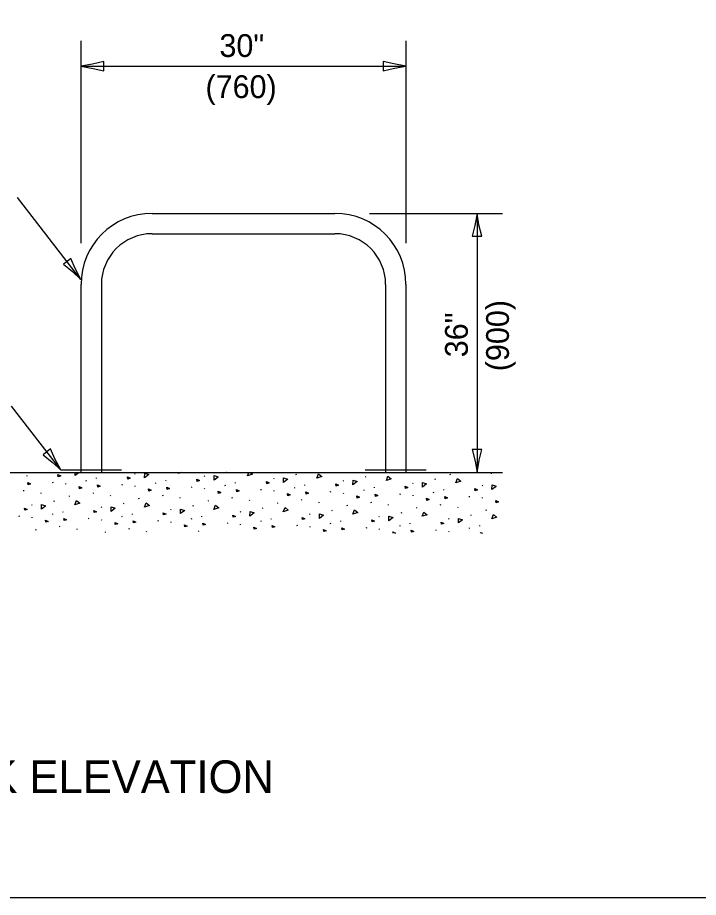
# Model space of a CAD drawing. Extents: x 2261914 to 2262544, y -3123460 to -3123060.
# Drawn here: x 2262026 to 2262109.8, y -3123459.7 to -3123351.4 of the extents above; entities that cross this region are included whole.
import ezdxf

# ---------------------------------------------------------------- set-up
doc = ezdxf.new("R2010")
doc.units = 0
for name, color, linetype in [('Default', 7, 'Continuous'), ('RD_Pr_Roadway_Dimensions', 7, 'Continuous'), ('RD_Pr_Roadway_Items', 7, 'Continuous'), ('RD_Pr_Roadway_Notes', 7, 'Continuous')]:
    doc.layers.add(name, color=color, linetype=linetype)

msp = doc.modelspace()

# ---------------------------------------------------------------- linework, layer by layer
at = {"layer": 'Default'}
msp.add_lwpolyline([(2261914.17, -3123459.7), (2262544.17, -3123459.7), (2262544.17, -3123059.7), (2261914.17, -3123059.7)], close=True, dxfattribs=at)
at = {"layer": 'RD_Pr_Roadway_Dimensions'}
for p, q in [((2262033.77, -3123354.25), (2262033.77, -3123379.16)), ((2262073.78, -3123354.25), (2262073.78, -3123379.16)), ((2262033.77, -3123357.38), (2262073.78, -3123357.38)), ((2262069.3, -3123375.5), (2262085.65, -3123375.5)), ((2262082.53, -3123375.5), (2262082.53, -3123407.38))]:
    msp.add_line(p, q, dxfattribs=at)
for points in [[(2262036.57, -3123357.96), (2262036.57, -3123357.38), (2262036.57, -3123356.79), (2262035.17, -3123357.13), (2262033.77, -3123357.38), (2262035.27, -3123357.65)], [(2262070.98, -3123356.79), (2262070.98, -3123357.38), (2262070.98, -3123357.96), (2262072.38, -3123357.62), (2262073.78, -3123357.38), (2262072.29, -3123357.11)], [(2262081.94, -3123378.3), (2262082.53, -3123378.3), (2262083.11, -3123378.3), (2262082.77, -3123376.9), (2262082.53, -3123375.5), (2262082.26, -3123376.99)], [(2262083.11, -3123404.58), (2262082.53, -3123404.58), (2262081.94, -3123404.58), (2262082.29, -3123405.98), (2262082.53, -3123407.38), (2262082.8, -3123405.89)]]:
    msp.add_lwpolyline(points, close=True, dxfattribs=at)
at = {"layer": 'RD_Pr_Roadway_Items'}
for p, q in [((2262042.52, -3123375.5), (2262065.03, -3123375.5)), ((2262042.52, -3123378), (2262065.03, -3123378)), ((2262033.77, -3123384.25), (2262033.77, -3123407.38)), ((2262036.28, -3123384.25), (2262036.28, -3123407.38)), ((2262071.28, -3123384.25), (2262071.28, -3123407.38)), ((2262073.78, -3123384.25), (2262073.78, -3123407.38)), ((2261985.65, -3123407.38), (2262085.65, -3123407.38)), ((2262027.13, -3123407.84), (2262027.14, -3123407.77)), ((2262031.27, -3123407.07), (2262038.77, -3123407.07)), ((2262035.68, -3123408.13), (2262035.69, -3123408.05)), ((2262040.4, -3123407.58), (2262040.46, -3123407.5)), ((2262048.95, -3123407.87), (2262049.02, -3123407.79)), ((2262051.69, -3123407.38), (2262051.64, -3123407.4)), ((2262057.51, -3123408.16), (2262057.57, -3123408.08)), ((2262060.29, -3123407.65), (2262060.19, -3123407.68)), ((2262068.85, -3123407.93), (2262068.75, -3123407.97)), ((2262068.78, -3123407.07), (2262076.28, -3123407.07)), ((2262079.26, -3123407.63), (2262079.16, -3123407.67)), ((2262084.31, -3123407.57), (2262084.33, -3123407.5)), ((2262030.33, -3123408.64), (2262030.23, -3123408.68)), ((2262031.89, -3123408.84), (2262031.91, -3123408.76)), ((2262034.44, -3123408.41), (2262034.34, -3123408.45)), ((2262038.88, -3123408.93), (2262038.78, -3123408.97)), ((2262040.44, -3123409.13), (2262040.46, -3123409.05)), ((2262042.99, -3123408.7), (2262042.89, -3123408.73)), ((2262044.23, -3123408.42), (2262044.25, -3123408.34)), ((2262051.55, -3123408.98), (2262051.44, -3123409.02)), ((2262052.78, -3123408.71), (2262052.8, -3123408.63)), ((2262061.34, -3123408.99), (2262061.35, -3123408.91)), ((2262066.06, -3123408.44), (2262066.12, -3123408.37)), ((2262074.61, -3123408.73), (2262074.67, -3123408.65)), ((2262077.4, -3123408.22), (2262077.3, -3123408.26)), ((2262083.16, -3123409.02), (2262083.23, -3123408.94)), ((2262026.76, -3123409.64), (2262026.66, -3123409.67)), ((2262028.87, -3123409.99), (2262028.88, -3123409.91)), ((2262035.31, -3123409.92), (2262035.21, -3123409.96)), ((2262037.42, -3123410.27), (2262037.43, -3123410.2)), ((2262043.87, -3123410.21), (2262043.76, -3123410.25)), ((2262047.43, -3123409.22), (2262047.33, -3123409.26)), ((2262048.99, -3123409.42), (2262049.01, -3123409.34)), ((2262055.98, -3123409.51), (2262055.88, -3123409.54)), ((2262057.55, -3123409.7), (2262057.56, -3123409.62)), ((2262060.1, -3123409.27), (2262060, -3123409.31)), ((2262064.54, -3123409.79), (2262064.43, -3123409.83)), ((2262066.1, -3123409.99), (2262066.12, -3123409.91)), ((2262068.65, -3123409.56), (2262068.55, -3123409.6)), ((2262069.89, -3123409.28), (2262069.9, -3123409.2)), ((2262073.09, -3123410.08), (2262072.99, -3123410.12)), ((2262074.65, -3123410.27), (2262074.67, -3123410.2)), ((2262077.2, -3123409.84), (2262077.1, -3123409.88)), ((2262078.44, -3123409.57), (2262078.46, -3123409.49)), ((2262027.72, -3123411.43), (2262027.78, -3123411.35)), ((2262030.5, -3123410.92), (2262030.4, -3123410.95)), ((2262032.37, -3123410.32), (2262032.27, -3123410.36)), ((2262039.06, -3123411.2), (2262038.95, -3123411.24)), ((2262040.92, -3123410.61), (2262040.82, -3123410.65)), ((2262045.97, -3123410.56), (2262045.99, -3123410.48)), ((2262049.47, -3123410.9), (2262049.37, -3123410.94)), ((2262052.42, -3123410.5), (2262052.32, -3123410.54)), ((2262054.53, -3123410.84), (2262054.54, -3123410.77)), ((2262058.02, -3123411.19), (2262057.92, -3123411.22)), ((2262060.97, -3123410.78), (2262060.87, -3123410.82)), ((2262063.08, -3123411.13), (2262063.09, -3123411.05)), ((2262069.52, -3123411.07), (2262069.42, -3123411.11)), ((2262071.63, -3123411.42), (2262071.64, -3123411.34)), ((2262078.07, -3123411.36), (2262077.97, -3123411.4)), ((2262081.64, -3123410.37), (2262081.54, -3123410.41)), ((2262083.2, -3123410.56), (2262083.22, -3123410.48)), ((2262031.55, -3123412.26), (2262031.56, -3123412.19)), ((2262036.27, -3123411.71), (2262036.33, -3123411.64)), ((2262044.82, -3123412), (2262044.88, -3123411.92)), ((2262047.61, -3123411.49), (2262047.51, -3123411.53)), ((2262053.37, -3123412.29), (2262053.44, -3123412.21)), ((2262056.16, -3123411.78), (2262056.06, -3123411.82)), ((2262064.71, -3123412.06), (2262064.61, -3123412.1)), ((2262066.58, -3123411.47), (2262066.48, -3123411.51)), ((2262073.26, -3123412.35), (2262073.16, -3123412.39)), ((2262075.13, -3123411.76), (2262075.03, -3123411.8)), ((2262080.18, -3123411.71), (2262080.2, -3123411.63)), ((2262083.68, -3123412.05), (2262083.58, -3123412.09)), ((2262026.2, -3123412.78), (2262026.09, -3123412.81)), ((2262027.76, -3123412.97), (2262027.77, -3123412.89)), ((2262030.31, -3123412.54), (2262030.21, -3123412.58)), ((2262034.75, -3123413.06), (2262034.64, -3123413.1)), ((2262036.31, -3123413.26), (2262036.32, -3123413.18)), ((2262038.86, -3123412.83), (2262038.76, -3123412.87)), ((2262040.1, -3123412.55), (2262040.11, -3123412.47)), ((2262043.3, -3123413.35), (2262043.2, -3123413.39)), ((2262044.86, -3123413.55), (2262044.88, -3123413.47)), ((2262047.42, -3123413.11), (2262047.31, -3123413.15)), ((2262048.65, -3123412.84), (2262048.67, -3123412.76)), ((2262055.97, -3123413.4), (2262055.86, -3123413.44)), ((2262057.2, -3123413.12), (2262057.22, -3123413.05)), ((2262061.92, -3123412.57), (2262061.99, -3123412.5)), ((2262065.75, -3123413.41), (2262065.77, -3123413.33)), ((2262070.48, -3123412.86), (2262070.54, -3123412.78)), ((2262079.03, -3123413.15), (2262079.09, -3123413.07)), ((2262081.82, -3123412.64), (2262081.72, -3123412.68)), ((2262028.24, -3123414.46), (2262028.13, -3123414.49)), ((2262031.18, -3123414.05), (2262031.08, -3123414.09)), ((2262033.29, -3123414.4), (2262033.3, -3123414.32)), ((2262039.73, -3123414.34), (2262039.63, -3123414.38)), ((2262051.86, -3123413.64), (2262051.75, -3123413.68)), ((2262053.42, -3123413.83), (2262053.43, -3123413.75)), ((2262060.41, -3123413.92), (2262060.3, -3123413.96)), ((2262061.97, -3123414.12), (2262061.98, -3123414.04)), ((2262064.52, -3123413.69), (2262064.41, -3123413.73)), ((2262068.96, -3123414.21), (2262068.85, -3123414.25)), ((2262070.52, -3123414.41), (2262070.53, -3123414.33)), ((2262073.07, -3123413.98), (2262072.97, -3123414.01)), ((2262074.31, -3123413.7), (2262074.32, -3123413.62)), ((2262077.51, -3123414.5), (2262077.41, -3123414.54)), ((2262081.62, -3123414.26), (2262081.52, -3123414.3)), ((2262082.86, -3123413.99), (2262082.87, -3123413.91)), ((2262036.79, -3123414.74), (2262036.69, -3123414.78)), ((2262041.84, -3123414.69), (2262041.86, -3123414.61)), ((2262048.29, -3123414.63), (2262048.18, -3123414.67)), ((2262079.07, -3123414.7), (2262079.09, -3123414.62))]:
    msp.add_line(p, q, dxfattribs=at)
for points in [[(2262031.27, -3123407.81), (2262030.98, -3123407.91), (2262030.94, -3123407.64), (2262031.27, -3123407.81)], [(2262033.56, -3123407.38), (2262033.06, -3123407.76), (2262033.06, -3123407.38)], [(2262039.82, -3123408.1), (2262039.53, -3123408.2), (2262039.49, -3123407.93), (2262039.82, -3123408.1)], [(2262042.12, -3123407.66), (2262041.61, -3123408.05), (2262041.62, -3123407.47), (2262042.11, -3123407.65)], [(2262046.15, -3123407.38), (2262045.71, -3123407.51), (2262045.77, -3123407.38)], [(2262050.67, -3123407.95), (2262050.16, -3123408.33), (2262050.17, -3123407.76), (2262050.66, -3123407.94)], [(2262054.88, -3123407.61), (2262054.27, -3123407.8), (2262054.43, -3123407.38)], [(2262054.6, -3123407.38), (2262054.87, -3123407.6)], [(2262059.22, -3123408.23), (2262058.71, -3123408.62), (2262058.72, -3123408.05), (2262059.21, -3123408.23)], [(2262063.43, -3123407.9), (2262062.82, -3123408.09), (2262063.02, -3123407.56), (2262063.42, -3123407.89)], [(2262071.98, -3123408.19), (2262071.37, -3123408.38), (2262071.57, -3123407.84), (2262071.97, -3123408.18)], [(2262027.57, -3123408.8), (2262027.28, -3123408.9), (2262027.24, -3123408.62), (2262027.57, -3123408.8)], [(2262033.87, -3123409.29), (2262033.58, -3123409.39), (2262033.54, -3123409.12), (2262033.87, -3123409.29)], [(2262036.12, -3123409.08), (2262035.83, -3123409.18), (2262035.79, -3123408.91), (2262036.12, -3123409.08)], [(2262048.38, -3123408.39), (2262048.08, -3123408.49), (2262048.05, -3123408.22), (2262048.38, -3123408.39)], [(2262056.93, -3123408.67), (2262056.64, -3123408.77), (2262056.6, -3123408.5), (2262056.93, -3123408.67)], [(2262065.48, -3123408.96), (2262065.19, -3123409.06), (2262065.15, -3123408.79), (2262065.48, -3123408.96)], [(2262067.77, -3123408.52), (2262067.26, -3123408.91), (2262067.28, -3123408.34), (2262067.77, -3123408.52)], [(2262074.03, -3123409.25), (2262073.74, -3123409.35), (2262073.7, -3123409.07), (2262074.03, -3123409.25)], [(2262076.33, -3123408.81), (2262075.82, -3123409.19), (2262075.83, -3123408.62), (2262076.32, -3123408.8)], [(2262080.53, -3123408.47), (2262079.92, -3123408.66), (2262080.13, -3123408.13), (2262080.53, -3123408.47)], [(2262084.88, -3123409.1), (2262084.37, -3123409.48), (2262084.38, -3123408.91), (2262084.87, -3123409.09)], [(2262042.42, -3123409.58), (2262042.13, -3123409.68), (2262042.09, -3123409.4), (2262042.42, -3123409.58)], [(2262044.67, -3123409.37), (2262044.39, -3123409.47), (2262044.34, -3123409.2), (2262044.67, -3123409.37)], [(2262050.97, -3123409.87), (2262050.69, -3123409.97), (2262050.65, -3123409.69), (2262050.97, -3123409.87)], [(2262053.23, -3123409.66), (2262052.94, -3123409.76), (2262052.9, -3123409.48), (2262053.23, -3123409.66)], [(2262059.53, -3123410.15), (2262059.24, -3123410.25), (2262059.2, -3123409.98), (2262059.53, -3123410.15)], [(2262061.78, -3123409.94), (2262061.49, -3123410.05), (2262061.45, -3123409.77), (2262061.78, -3123409.94)], [(2262068.08, -3123410.44), (2262067.79, -3123410.54), (2262067.75, -3123410.27), (2262068.08, -3123410.44)], [(2262070.33, -3123410.23), (2262070.04, -3123410.33), (2262070, -3123410.06), (2262070.33, -3123410.23)], [(2262082.59, -3123409.54), (2262082.29, -3123409.64), (2262082.26, -3123409.36), (2262082.59, -3123409.54)], [(2262029.44, -3123411.5), (2262028.93, -3123411.89), (2262028.93, -3123411.32), (2262029.42, -3123411.5)], [(2262033.64, -3123411.17), (2262033.03, -3123411.36), (2262033.23, -3123410.83), (2262033.63, -3123411.16)], [(2262042.19, -3123411.46), (2262041.58, -3123411.65), (2262041.78, -3123411.11), (2262042.19, -3123411.45)], [(2262076.63, -3123410.72), (2262076.34, -3123410.83), (2262076.3, -3123410.55), (2262076.63, -3123410.72)], [(2262078.88, -3123410.52), (2262078.59, -3123410.62), (2262078.55, -3123410.35), (2262078.88, -3123410.52)], [(2262085.18, -3123411.01), (2262084.9, -3123411.11), (2262084.85, -3123410.84), (2262085.18, -3123411.01)], [(2262027.14, -3123411.94), (2262026.85, -3123412.04), (2262026.81, -3123411.77), (2262027.14, -3123411.94)], [(2262035.69, -3123412.23), (2262035.4, -3123412.33), (2262035.36, -3123412.06), (2262035.69, -3123412.23)], [(2262037.99, -3123411.79), (2262037.48, -3123412.18), (2262037.48, -3123411.61), (2262037.97, -3123411.79)], [(2262044.24, -3123412.52), (2262043.95, -3123412.62), (2262043.91, -3123412.34), (2262044.24, -3123412.52)], [(2262046.54, -3123412.08), (2262046.03, -3123412.46), (2262046.04, -3123411.89), (2262046.53, -3123412.07)], [(2262050.75, -3123411.74), (2262050.13, -3123411.93), (2262050.34, -3123411.4), (2262050.74, -3123411.74)], [(2262055.09, -3123412.37), (2262054.58, -3123412.75), (2262054.59, -3123412.18), (2262055.08, -3123412.36)], [(2262059.3, -3123412.03), (2262058.68, -3123412.22), (2262058.89, -3123411.69), (2262059.29, -3123412.03)], [(2262067.85, -3123412.32), (2262067.24, -3123412.51), (2262067.44, -3123411.97), (2262067.84, -3123412.31)], [(2262076.4, -3123412.61), (2262075.79, -3123412.79), (2262076, -3123412.26), (2262076.39, -3123412.6)], [(2262029.74, -3123413.42), (2262029.45, -3123413.52), (2262029.41, -3123413.25), (2262029.74, -3123413.42)], [(2262031.99, -3123413.21), (2262031.7, -3123413.32), (2262031.66, -3123413.04), (2262031.99, -3123413.21)], [(2262040.54, -3123413.5), (2262040.25, -3123413.6), (2262040.21, -3123413.33), (2262040.54, -3123413.5)], [(2262052.8, -3123412.81), (2262052.5, -3123412.91), (2262052.47, -3123412.63), (2262052.8, -3123412.81)], [(2262061.35, -3123413.09), (2262061.05, -3123413.2), (2262061.02, -3123412.92), (2262061.35, -3123413.09)], [(2262063.65, -3123412.65), (2262063.13, -3123413.04), (2262063.14, -3123412.47), (2262063.63, -3123412.65)], [(2262069.9, -3123413.38), (2262069.61, -3123413.48), (2262069.57, -3123413.21), (2262069.9, -3123413.38)], [(2262072.2, -3123412.94), (2262071.69, -3123413.33), (2262071.69, -3123412.76), (2262072.18, -3123412.94)], [(2262078.45, -3123413.67), (2262078.16, -3123413.77), (2262078.12, -3123413.5), (2262078.45, -3123413.67)], [(2262080.75, -3123413.23), (2262080.24, -3123413.61), (2262080.25, -3123413.04), (2262080.74, -3123413.22)], [(2262084.96, -3123412.9), (2262084.34, -3123413.08), (2262084.55, -3123412.55), (2262084.95, -3123412.88)], [(2262038.29, -3123413.71), (2262038, -3123413.81), (2262037.96, -3123413.54), (2262038.29, -3123413.71)], [(2262046.85, -3123414), (2262046.55, -3123414.1), (2262046.52, -3123413.83), (2262046.85, -3123414)], [(2262049.1, -3123413.79), (2262048.8, -3123413.89), (2262048.77, -3123413.62), (2262049.1, -3123413.79)], [(2262055.4, -3123414.28), (2262055.1, -3123414.38), (2262055.07, -3123414.11), (2262055.4, -3123414.28)], [(2262057.65, -3123414.08), (2262057.36, -3123414.18), (2262057.32, -3123413.9), (2262057.65, -3123414.08)], [(2262063.95, -3123414.57), (2262063.66, -3123414.67), (2262063.62, -3123414.4), (2262063.95, -3123414.57)], [(2262066.2, -3123414.37), (2262065.91, -3123414.47), (2262065.87, -3123414.19), (2262066.2, -3123414.37)], [(2262074.75, -3123414.65), (2262074.46, -3123414.75), (2262074.42, -3123414.48), (2262074.75, -3123414.65)], [(2262072.2, -3123414.88), (2262072.17, -3123414.68), (2262072.5, -3123414.86)], [(2262072.5, -3123414.86), (2262072.44, -3123414.88)], [(2262082.99, -3123414.88), (2262082.97, -3123414.77), (2262083.19, -3123414.88)]]:
    msp.add_lwpolyline(points, dxfattribs=at)
for centre, radius, start, end in [((2262042.53, -3123384.25), 8.75, 90, 180), ((2262065.03, -3123384.25), 8.75, 0, 90), ((2262042.53, -3123384.25), 6.25, 90, 180), ((2262065.03, -3123384.25), 6.25, 0, 90)]:
    msp.add_arc(centre, radius, start, end, dxfattribs=at)
at = {"layer": 'RD_Pr_Roadway_Notes'}
for p, q in [((2262033.77, -3123383.63), (2262025.97, -3123373.56)), ((2262031.27, -3123407.07), (2262025.21, -3123399.25))]:
    msp.add_line(p, q, dxfattribs=at)
for points in [[(2262032.52, -3123381.06), (2262032.06, -3123381.42), (2262031.6, -3123381.77), (2262032.72, -3123382.67), (2262033.77, -3123383.63), (2262033.07, -3123382.28)], [(2262030.02, -3123404.5), (2262029.56, -3123404.86), (2262029.1, -3123405.21), (2262030.22, -3123406.11), (2262031.27, -3123407.07), (2262030.57, -3123405.72)]]:
    msp.add_lwpolyline(points, close=True, dxfattribs=at)

# ---------------------------------------------------------------- texts
at = {"layer": 'RD_Pr_Roadway_Dimensions'}
for s, p in [('30"', (2262050.82, -3123356.25)), ('(760)', (2262049.1, -3123361.31))]:
    msp.add_text(s, height=2.808, dxfattribs=at).set_placement(p)
for s, p in [('(900)', (2262086.46, -3123394.93)), ('36"', (2262081.4, -3123393.21))]:
    msp.add_text(s, height=2.808, rotation=90, dxfattribs=at).set_placement(p)
at = {"layer": 'RD_Pr_Roadway_Notes'}
msp.add_text('TYPE "B" BICYCLE RACK ELEVATION', height=4.008, dxfattribs=at).set_placement((2261962.27, -3123446.84))

doc.saveas('drawing.dxf')
